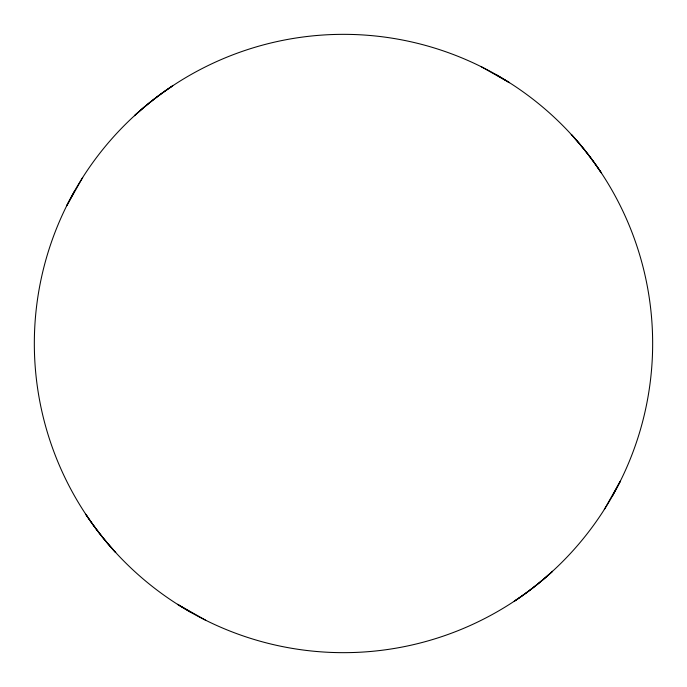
<?xml version="1.0" encoding="UTF-8"?>
<svg xmlns="http://www.w3.org/2000/svg" width="687" height="687" viewBox="0 0 687 687"><rect width="100%" height="100%" fill="white"/><g stroke="black" fill="none" stroke-linecap="round" stroke-linejoin="round"><path stroke-width="1.03" d="M74.351 191.39L66.759 205.679L82.689 177.504M612.649 495.61L620.241 481.321L604.32 509.488M481.321 66.759L509.496 82.68L495.619 74.351M191.381 612.649L177.512 604.311L205.679 620.241M115.656 552.477A313.014 313.014 0 0 1 85.772 514.262A305.397 305.397 0 0 0 115.665 552.468M134.532 115.665A308.695 308.695 0 0 1 172.738 85.781A309.622 309.622 0 0 0 134.532 115.656M571.335 134.532A305.397 305.397 0 0 1 601.219 172.746A313.014 313.014 0 0 0 571.344 134.523M552.468 571.344A309.622 309.622 0 0 1 514.254 601.228A308.695 308.695 0 0 0 552.468 571.335M185.842 609.446A309.159 309.159 0 0 0 652.633 347.064A309.159 309.159 0 0 0 192.008 73.998A309.159 309.159 0 0 0 185.842 609.446"/></g></svg>
